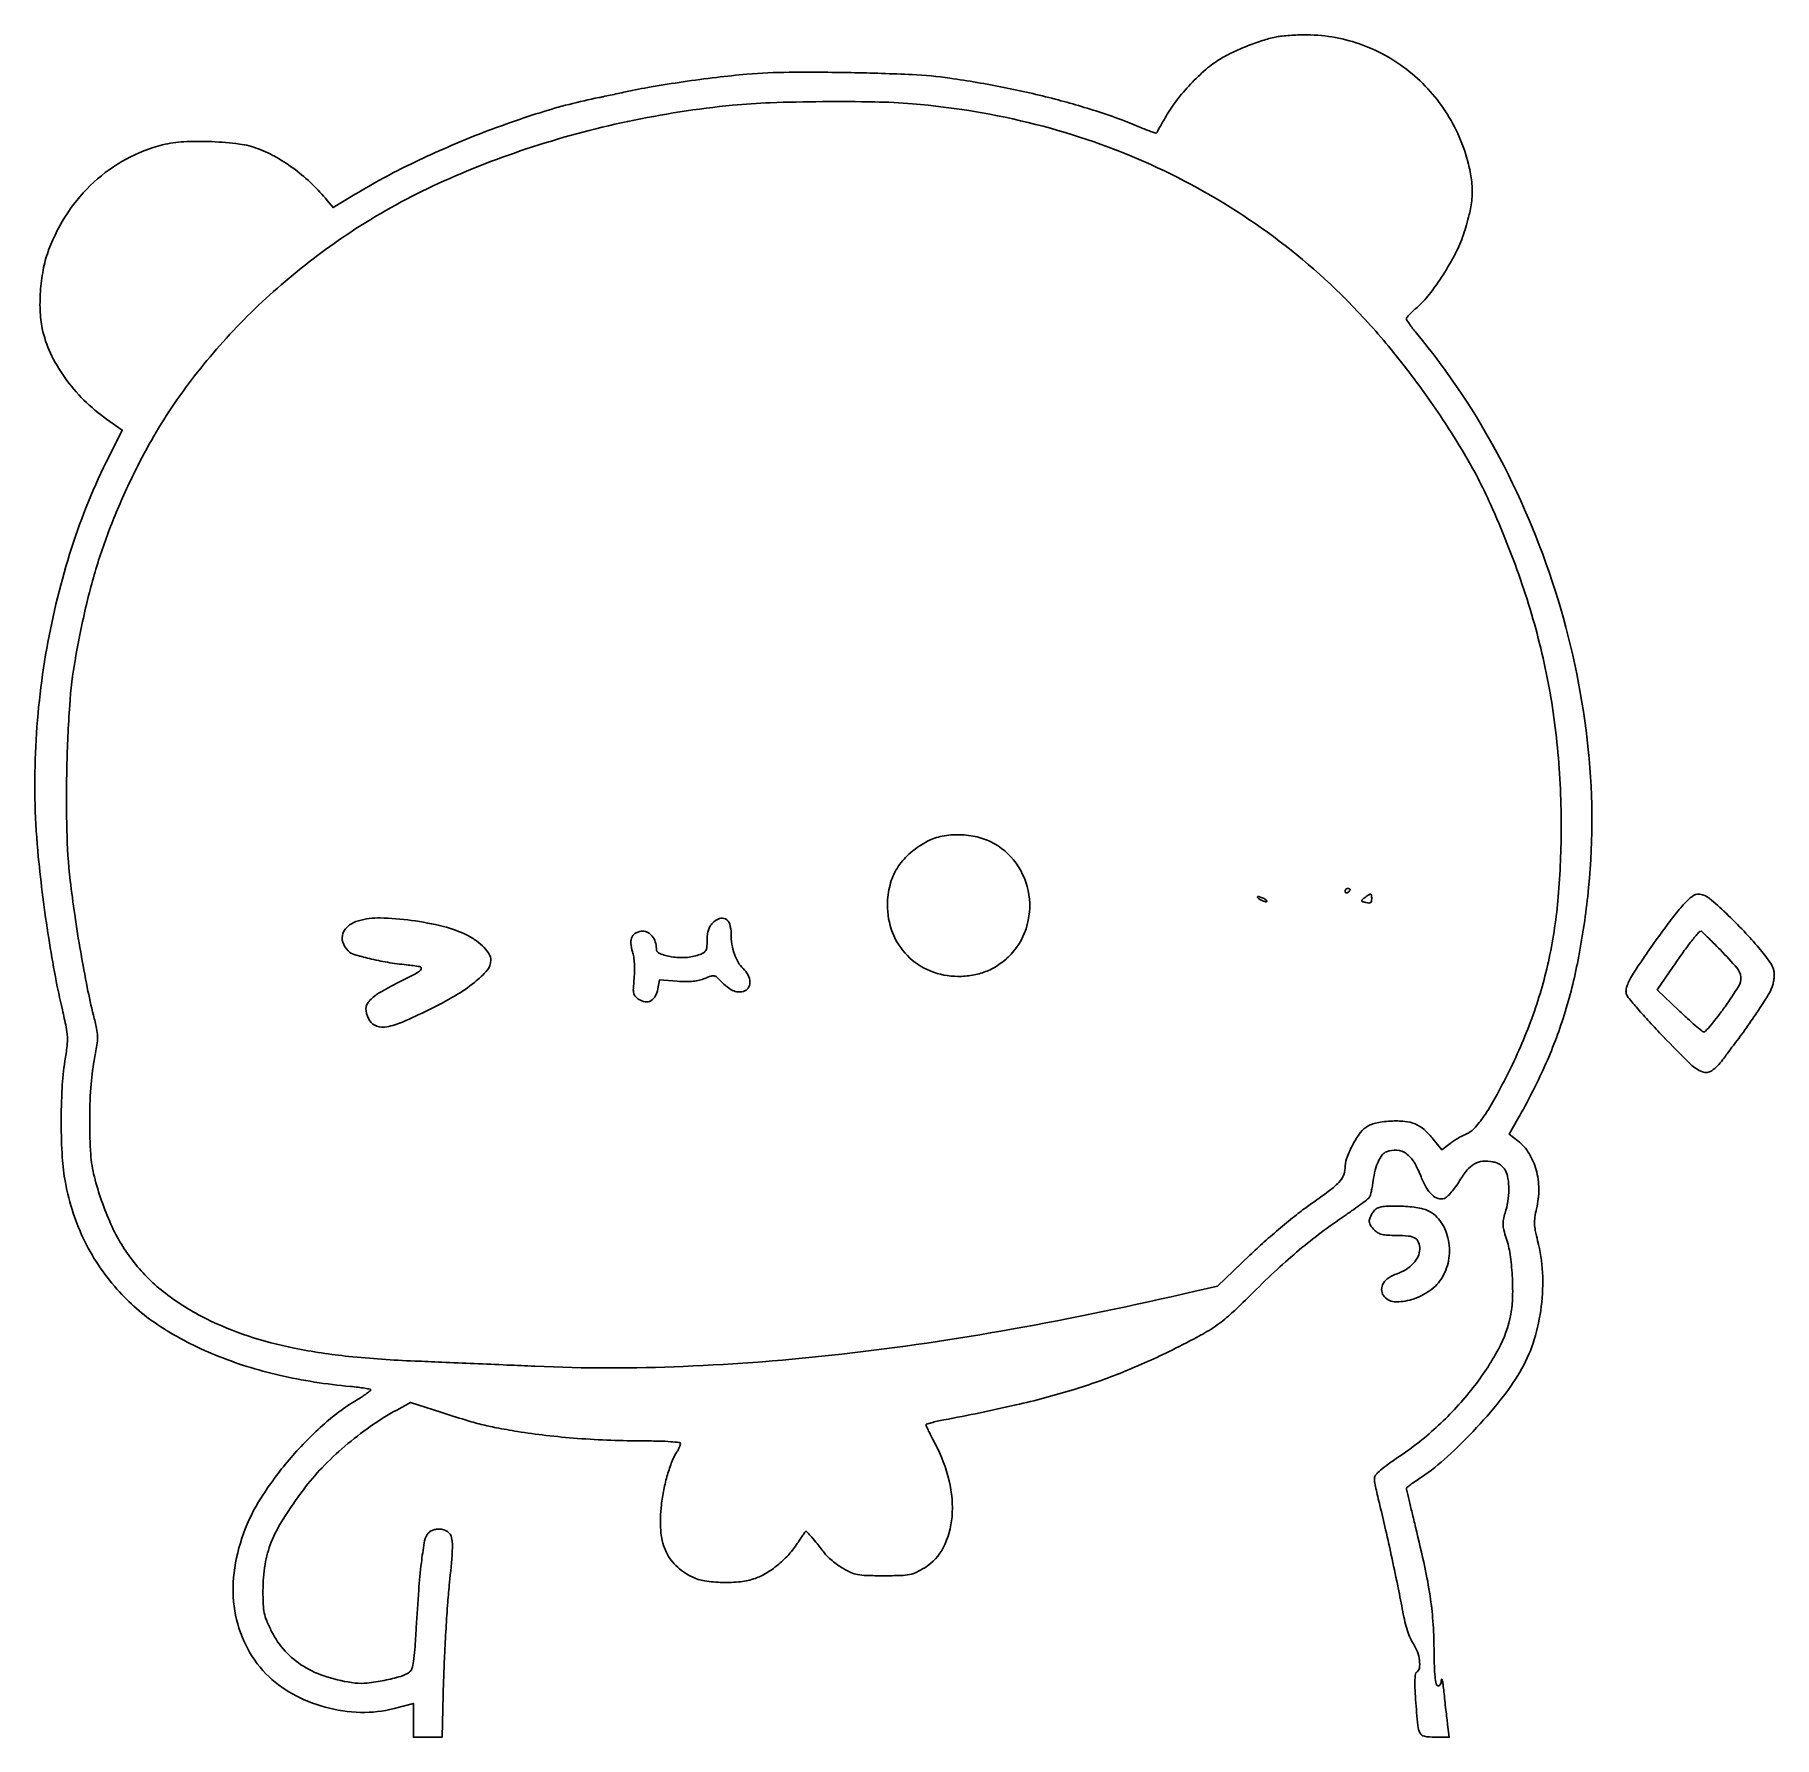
# Model space of a CAD drawing. Extents: x 68 to 720, y 0 to 638.
import ezdxf

# ---------------------------------------------------------------- set-up
doc = ezdxf.new("R2010")
doc.units = 0

msp = doc.modelspace()

# ---------------------------------------------------------------- linework, layer by layer
for points in [[(533, 637.034643, 0.026661), (528.082278, 635.72432, 0.016284), (522.430469, 633.68508, 0.016218), (516.868637, 631.259319, 0.024541), (512.217173, 628.761664, 0.043354), (506.907279, 624.902295, 0.024517), (501.159634, 619.393512, 0.024337), (495.876946, 613.234138, 0.036876), (491.971736, 607.357803, -0.001073), (490.685554, 605.085023, -0.001609), (489.552283, 603.107273, -0.000645), (488.572528, 601.415165, -0.036077), (488.367099, 601.113765, -0.309812), (488.086645, 601.027149, -0.006229), (486.599693, 601.509664, -0.012445), (484.826758, 602.159097, -0.007752), (482.780431, 603.003879, 0.022845), (467.845031, 608.648408, 0.015495), (450.388773, 613.756366, 0.014467), (431.197172, 618.143776, 0.012827), (411, 621.61415, 0.024912), (396.866112, 622.95659, 0.006408), (373.941112, 623.691974, 0.006667), (350.736891, 623.829294, 0.019913), (334.879957, 623.079729, 0.008173), (323.509117, 621.899774, 0.00609), (311.005164, 620.240545, 0.006185), (299.059355, 618.355901, 0.011731), (289.5, 616.494558, -0.000638), (286.600001, 615.86281, -0.000623), (283.675, 615.233342, -0.000613), (281.104915, 614.6869, -0.00234), (279.5, 614.355566, 0.026323), (257.421974, 608.681816, 0.018339), (233.168358, 600.079183, 0.018163), (209.257505, 589.577224, 0.023474), (188.190875, 578.147386), (179.881749, 573.120788), (177.690875, 575.810394, 0.03111), (172.053532, 581.913312, 0.029799), (165.624647, 587.364146, 0.030591), (158.788612, 591.867472, 0.038302), (151.935498, 595.133892, 0.059739), (144.798254, 596.947785, 0.022227), (134.465951, 597.829121, 0.022471), (123.92618, 597.783934, 0.049468), (115.967285, 596.596706, 0.063063), (102.322966, 591.259091, 0.061191), (90.286011, 582.646084, 0.059947), (80.48721, 571.193429, 0.056206), (73.43316, 557.5, 0.041156), (71.455129, 550.650309, 0.028808), (70.323418, 542.692321, 0.028915), (70.116964, 534.707115, 0.043244), (70.94092, 527.780524, 0.058975), (73.99619, 518.642013, 0.044411), (79.349268, 509.489493, 0.042536), (86.528565, 501.017774, 0.042792), (95.024443, 493.901832), (100.905929, 489.776205), (95.937977, 479.876405, 0.038702), (81.919551, 445.552555, 0.033934), (72.61428, 407.940981, 0.0334), (68.371703, 368.780129, 0.034505), (69.456424, 329.831909, 0.007697), (71.148964, 314.813052, 0.007082), (73.344776, 299.429469, 0.007347), (75.845379, 284.917532, 0.011675), (78.456411, 272.587583, -0.007193), (79.892967, 266.091639, -0.037903), (80.356878, 262.472522, -0.042601), (80.241063, 259.009608, -0.010584), (79.450279, 253.387872, 0.027269), (78.35508, 243.132637, 0.013707), (78.036594, 230.11115, 0.013621), (78.42352, 217.302405, 0.032492), (79.585013, 207.860468, 0.031996), (82.549965, 196.312913, 0.036003), (86.878168, 185.701333, 0.03637), (92.63901, 175.913183, 0.033963), (99.878803, 166.822987, 0.065283), (115.341358, 153.800404, 0.045295), (135.643546, 143.255621, 0.041097), (159.695777, 135.647295, 0.033475), (186.38587, 131.414111, -0.007507), (189.303201, 131.105528, -0.012398), (191.755018, 130.747022, -0.006025), (193.76357, 130.377301, -0.371563), (193.971638, 130.112068, -0.222112), (193.788657, 129.763521, -0.006497), (192.417751, 128.748683, -0.011891), (190.724844, 127.589334, -0.007778), (188.721638, 126.330256, 0.047095), (175.894455, 116.785835, 0.03339), (163.395634, 103.901742, 0.033765), (152.942794, 89.743451, 0.055122), (146.346244, 76.372853, 0.056899), (142.809615, 61.569831, 0.069907), (143.075699, 47.376867, 0.0747), (147.142617, 34.568631, 0.079183), (154.739701, 23.804972, 0.073212), (164.626704, 16.257834, 0.060195), (176.942114, 11.259102, 0.059839), (190.172136, 9.316444, 0.070333), (202.75, 10.758797), (210, 12.645675), (210, 6.322838), (210, 0), (215.347741, 0), (220.695481, 0), (221.303919, 21.25, -0.004541), (221.653518, 30.517417, -0.003316), (222.203587, 40.804856, -0.00335), (222.854948, 50.548328, -0.007384), (223.512219, 57.979295, 0.006898), (224.559081, 69.685254, 0.065234), (224.283263, 74.705316, 0.19833), (222.742323, 77.074045, 0.151766), (219.761986, 78, 0.040848), (218.215992, 77.873489, 0.066552), (216.958877, 77.489835, 0.075252), (215.956135, 76.83382, 0.070866), (215.168535, 75.89826, 0.099489), (214.016659, 72.837307, 0.010958), (212.967904, 65.378, 0.010743), (211.974559, 55.092929, 0.004357), (211.044777, 41.044005, -0.003849), (210.514774, 32.910479, -0.019523), (210.007956, 28.3965, -0.033155), (209.403426, 25.656261, -0.165488), (208.512627, 24.385575, -0.08945), (205.234117, 22.789945, -0.019213), (199.063358, 21.305344, -0.020658), (192.661121, 20.295993, -0.059119), (188.163145, 20.309675, -0.044935), (177.572801, 22.577463, -0.063074), (168.781204, 26.574862, -0.069257), (161.878313, 32.283887, -0.071124), (156.869554, 39.613408, -0.015904), (155.027126, 43.677163, -0.046247), (154.112627, 46.61861, -0.042255), (153.711751, 49.820805, -0.011607), (153.625961, 54.906427, -0.038086), (154.436859, 64.715529, -0.055588), (156.744946, 73.065726, -0.046435), (161.182767, 81.726028, -0.018443), (168.768939, 92.738206, -0.03154), (175.753802, 100.977735, -0.024426), (184.31789, 109.048016, -0.023956), (193.841673, 116.423858, -0.026583), (203.711703, 122.583326), (208.923406, 125.462848), (220.211703, 121.794235, 0.00373), (229.410042, 118.88053, 0.013223), (235.370558, 117.212536, 0.014881), (241.04847, 115.962756, 0.005724), (249, 114.553155, 0.013066), (259.566758, 113.086978, 0.009255), (271.48902, 111.97219, 0.008947), (283.972985, 111.261946, 0.009447), (296.25, 111.015828, -0.005315), (302.146121, 110.946363, -0.01347), (306.42551, 110.735005, -0.009194), (309.579758, 110.435477, -0.381472), (310, 109.964817, -0.082068), (309.910597, 109.423797, -0.020367), (309.586205, 108.583116, -0.020277), (309.130539, 107.63871, -0.0191), (308.591338, 106.714817, 0.049199), (306.824856, 103.221393, 0.022132), (305.179103, 98.346602, 0.020784), (303.812747, 92.757672, 0.019972), (302.893782, 87, 0.045585), (302.635192, 77.50447, 0.084855), (304.409396, 70.034369, 0.098657), (308.310569, 64.321875, 0.081205), (314.359672, 60.067932, 0.074272), (319.141359, 58.575317, 0.03273), (325.756553, 57.985936, 0.032679), (332.567627, 58.271561, 0.05805), (338.037374, 59.513186, 0.0512), (342.171314, 61.466922, 0.035281), (346.407355, 64.45501, 0.034322), (350.323897, 68.129256, 0.039456), (353.50581, 72.14704, -0.000536), (354.651705, 73.85102, -0.000754), (355.677671, 75.368193, -0.000437), (356.546349, 76.6462, -0.01042), (356.798233, 77, -0.455144), (357.28187, 77.037321, -0.015778), (358.751287, 75.497509, -0.015643), (360.807246, 73.05248, -0.004555), (363.819196, 69.161809, 0.038762), (365.037329, 67.792814, 0.017352), (366.832114, 66.181908, 0.017056), (368.857142, 64.601658, 0.022192), (370.819196, 63.30447, 0.029235), (373.849788, 61.721561, 0.060354), (376.397742, 60.9269, 0.038966), (379.697976, 60.582873, 0.006494), (386.07842, 60.5, 0.006329), (392.593106, 60.582473, 0.041796), (395.828974, 60.936128, 0.06403), (398.355366, 61.774155, 0.026396), (401.52366, 63.508924, 0.138284), (408.549857, 71.169371, 0.096164), (411.763565, 82.530058, 0.08087), (410.711607, 96.085179, 0.062357), (405.432511, 109.967275, -0.003578), (404.117132, 112.489029, -0.005364), (403.0083, 114.710823, -0.002381), (402.093967, 116.616206, -0.111117), (402, 117.033817, -0.329921), (402.206134, 117.312212, -0.006695), (403.982813, 117.828304, -0.013018), (406.162269, 118.369226, -0.008037), (408.75, 118.89693, 0.009657), (435.709823, 124.485758, 0.018392), (457.101398, 130.187824, 0.0213), (475.767701, 136.788103, 0.020041), (494.196374, 145.074078, 0.007616), (504.892256, 150.613247, 0.031078), (511.10869, 154.469322, 0.032702), (516.647456, 158.97338, 0.009064), (524.723754, 166.745983, -0.008999), (533.610496, 175.300783, -0.012643), (541.863765, 182.584648, -0.01332), (550.118863, 189.140412, -0.011996), (559, 195.487862, 0.004546), (562.306127, 197.777141, 0.006432), (565.204041, 199.879357, 0.00388), (567.599137, 201.693359, 0.086968), (568.183968, 202.332149, 0.076854), (568.488054, 203.02341, 0.010306), (568.867735, 204.57219, 0.011707), (569.239504, 206.440867, 0.009607), (569.551217, 208.452176, -0.027961), (570.330756, 212.495686, -0.045609), (571.486698, 215.789516, -0.056822), (572.918251, 218.165892, -0.138036), (574.544802, 219.378819, -0.109965), (578.46702, 219.961006, -0.139659), (581.892201, 218.713762, -0.102955), (584.87411, 215.440624, -0.042122), (587.5, 209.997573, 0.038123), (589.416459, 205.942645, 0.077058), (591.608911, 203.183966, 0.111516), (593.935498, 201.841516, 0.165368), (596.268027, 201.903446, 0.105554), (597.314554, 202.566354, 0.021556), (598.821207, 204.174843, 0.021818), (600.439597, 206.234546, 0.018962), (601.954167, 208.524042, -0.036221), (604.813347, 212.538093, -0.091022), (607.555182, 214.837747, -0.10897), (610.613347, 215.781361, -0.067013), (614.392787, 215.586091, -0.047909), (615.897057, 215.151591, -0.057103), (617.198564, 214.455678, -0.059416), (618.267654, 213.510813, -0.059297), (619.085394, 212.34044, -0.086938), (620.059333, 209.381253, -0.037674), (620.346935, 205.232118, -0.035913), (619.991359, 200.677, -0.040484), (618.988069, 196.404019, 0.02719), (618.350177, 193.978581, 0.061984), (618.20103, 192.09455, 0.052639), (618.509989, 190.050176, 0.015237), (619.410477, 186.983892, -0.04314), (620.831047, 180.913747, -0.020925), (621.641787, 172.978688, -0.020932), (621.787504, 164.936398, -0.039753), (621.120864, 158.5, -0.079107), (616.464572, 145.360035, -0.041757), (606.930481, 130.868244, -0.03906), (594.062622, 116.872887, -0.039793), (579.25, 105.144209, 0.008956), (575.107059, 102.260381, 0.023408), (572.270791, 100.000326, 0.028697), (570.453683, 98.213493, 0.186214), (570, 97.037554, 0.044747), (570.105135, 95.865125, 0.005072), (570.606164, 93.245964, 0.006107), (571.273364, 90.136522, 0.00493), (572.063537, 86.813347, -0.004861), (574.218114, 77.757554, -0.002807), (576.643424, 66.821698, -0.002809), (578.932464, 55.92261, -0.005128), (580.658992, 47, 0.015059), (581.461551, 43.252966, 0.01885), (582.43991, 39.835281, 0.020786), (583.514017, 36.964856, 0.0483), (584.606737, 34.946249, -0.060164), (586.112908, 31.999405, -0.057766), (586.900369, 28.737962, -0.066026), (586.871297, 25.930192, -0.222309), (585.890576, 24.432372, 0.22303), (585.402521, 23.684745, 0.024664), (585.213716, 21.596086, 0.020912), (585.216725, 18.543719, 0.007149), (585.469405, 14.123355, 0.004547), (586.255572, 4.37729, 0.095381), (587.057818, 1.58499, 0.235438), (588.7286, 0.34521, 0.044011), (592.642851, 0), (598.068886, 0), (597.446203, 4.75, -0.002981), (597.15345, 7.091429, -0.001185), (596.778489, 10.307812, -0.001173), (596.390225, 13.780625, -0.001474), (596.047541, 17, 0.005072), (595.738999, 19.71297, 0.017392), (595.45962, 21.464583, 0.19199), (595.2833, 21.738272, 0.593339), (595.13578, 21.666667, -0.033603), (595.000357, 20.494949, -0.084879), (594.705785, 19.691954, -0.148229), (594.277138, 19.288177, -0.198594), (593.75, 19.251678, -0.273137), (593.129981, 19.966393, -0.020237), (592.752067, 22.632031, -0.017574), (592.486886, 26.692132, -0.004845), (592.356434, 33.089954, 0.015151), (591.930001, 43.485793, 0.019783), (590.877228, 52.943598, 0.015953), (588.888413, 63.730876, 0.006016), (585.445799, 78.6861, -0.000639), (584.124848, 84.154809, -0.001022), (583.012203, 88.829089, -0.000178), (582.038248, 92.964743, -0.057797), (582, 93.29452, -0.23491), (582.126467, 93.548848, -0.002828), (583.648104, 94.687063, -0.007726), (585.459919, 95.983614, -0.004887), (587.610566, 97.442046, 0.039461), (597.323773, 105.058794, 0.020118), (608.310225, 116.01726, 0.020119), (618.391567, 127.8365, 0.039039), (625.271472, 138.157739, 0.053533), (629.902124, 149.02114, 0.043338), (632.537193, 161.423526, 0.043126), (633.002831, 174.164819, 0.051479), (631.177495, 186.038411, -0.01342), (630.301691, 189.803193, -0.041722), (629.994342, 192.388403, -0.046589), (630.136644, 194.831742, -0.020072), (630.758092, 198.038411, 0.059027), (631.603318, 205.443652, 0.066163), (630.62814, 212.548403, 0.071029), (627.942775, 218.720834, 0.087565), (623.777719, 223.404433), (620.5, 225.997207), (623.799642, 231.748603, 0.024594), (633.769807, 251.294524, 0.029618), (641.096734, 270.567719, 0.028412), (646.312744, 291.231338, 0.019839), (649.923928, 315, 0.053683), (650.135565, 370.100218, 0.047939), (638.807351, 426.20665, 0.047663), (616.903891, 479.449215, 0.051618), (585.78118, 526.064357, -0.008404), (584.332605, 527.874034, -0.011925), (583.110722, 529.5346, -0.008077), (582.154312, 530.949626, -0.145568), (582, 531.468429, -0.177929), (582.177575, 531.951636, -0.012126), (583.167052, 533.060431, -0.016149), (584.450928, 534.344967, -0.011354), (585.972942, 535.708835, 0.052245), (590.563926, 540.554124, 0.021701), (595.740631, 547.950394, 0.021805), (600.384794, 555.993092, 0.039235), (603.360745, 563, 0.018653), (605.564356, 570.496524, 0.040367), (606.567736, 576.416105, 0.045714), (606.544828, 581.93828, 0.031571), (605.556719, 588.114824, 0.084268), (597.371485, 608.033574, 0.084442), (583.076468, 624.119522, 0.085155), (564.38243, 634.475692, 0.08771), (543.5, 637.867637, 0.008574), (540.563312, 637.77629, 0.007731), (537.528125, 637.582671, 0.00777), (534.813165, 637.324774, 0.024216)], [(397, 612.010148, -0.041273), (443.087549, 604.306172, -0.04411), (486.224516, 589.226883, -0.04492), (525.347386, 567.125271, -0.046136), (559.516508, 538.565187, -0.023042), (575.247732, 521.207918, -0.018992), (590.415237, 501.348533, -0.019357), (603.639809, 480.966271, -0.028622), (613.471249, 462.063972, -0.023254), (625.415422, 431.798671, -0.028208), (633.638778, 402.426759, -0.028679), (638.406831, 372.73769, -0.025558), (639.993452, 341.527328, -0.020816), (638.874937, 314.871869, -0.031397), (635.486709, 291.883596, -0.033583), (629.478377, 270.690004, -0.029415), (620.464294, 249.5, -0.010162), (615.295616, 239.60431, -0.025288), (611.012702, 232.653522, -0.033723), (607.342276, 228.022692, -0.118003), (604.21621, 225.892103, 0.028404), (602.95719, 225.329688, 0.013136), (601.386089, 224.4649, 0.012964), (599.778068, 223.467085, 0.017578), (598.383553, 222.478979), (595.258237, 220.095184), (592.083799, 224.045347, 0.041752), (588.653574, 227.651501, 0.08153), (585.310005, 229.767555, 0.078429), (581.377525, 230.750772, 0.036243), (576.092564, 230.835388, 0.017194), (572.968488, 230.550847, 0.030414), (570.425932, 230.072339, 0.037008), (568.372331, 229.38994, 0.057878), (566.749201, 228.481128, 0.08755), (564.24365, 225.897683, 0.03172), (561.642673, 221.479004, 0.031771), (559.618306, 216.757932, 0.085598), (559, 213.172709, -0.105821), (558.40756, 210.404788, -0.087406), (556.710294, 207.902925, -0.040665), (553.17138, 204.804944, -0.00608), (545.5, 199.263007, 0.014824), (540.811099, 195.749281, 0.006723), (534.875991, 190.888718, 0.00665), (528.748547, 185.590645, 0.009058), (523.375715, 180.641737), (511.25143, 169.061174), (502.375715, 166.988724, -0.012771), (434.025294, 152.859453, -0.016355), (370.45034, 143.537023, -0.017698), (311.105531, 138.928588, -0.021696), (255.5, 138.999587, 0.000232), (245.098828, 139.459604, 0.00014), (232.79375, 139.994652, 0.000141), (220.583621, 140.51869, 0.000248), (210.5, 140.943603, -0.014573), (185.793983, 142.694778, -0.024937), (165.36104, 145.77812, -0.029278), (147.951533, 150.375375, -0.036619), (132.5, 156.725282, -0.047081), (117.084373, 166.330371, -0.062888), (105.338909, 177.878287, -0.061643), (96.669565, 192.173871, -0.043003), (90.442843, 210, -0.046204), (89.104947, 218.410167, -0.016173), (88.69968, 230.658631, -0.016504), (89.109632, 243.357446, -0.03079), (90.410915, 253.561888, 0.008013), (91.412093, 259.312513, 0.043333), (91.632764, 262.471871, 0.047293), (91.293731, 265.50282, 0.010661), (90.123955, 270.561888, -0.013055), (87.787652, 280.891035, -0.006376), (85.321898, 294.171149, -0.00628), (83.082534, 308.201813, -0.008373), (81.422804, 321, -0.022217), (80.14128, 339.874736, -0.011576), (80.136215, 363.467857, -0.011528), (81.204206, 386.673162, -0.026097), (83.329483, 404.118314, -0.014335), (87.484073, 424.396944, -0.020532), (92.41078, 442.07426, -0.021182), (98.638248, 458.861903, -0.016833), (106.720487, 476.42729, -0.036255), (121.385706, 501.038518, -0.03243), (139.962305, 524.26136, -0.031605), (161.910165, 545.461604, -0.030361), (186.639448, 564.034909, -0.036614), (217.171233, 581.124543, -0.029124), (252.271029, 595.097364, -0.02803), (290.271968, 605.393026, -0.027347), (329.5, 611.476536, -0.016398), (343.654066, 612.417501, -0.006421), (363.22611, 612.823632, -0.006423), (382.807836, 612.726873, -0.016337)], [(402, 335.413618, 0.05192), (395.648588, 330.866231, 0.073526), (391.182302, 325.551835, 0.075844), (388.536101, 319.305443, 0.059445), (387.576801, 312, 0.095192), (389.456369, 301.552159, 0.102312), (395.059258, 292.84393, 0.102628), (403.640072, 287.090897, 0.096356), (414, 285.055893, 0.041834), (419.416474, 285.499831, 0.05055), (424.336233, 286.842426, 0.05173), (428.793966, 289.111249, 0.047326), (432.837629, 292.306578, 0.123566), (439.509616, 302.911091, 0.116962), (440.566392, 315.639355, 0.117531), (435.798326, 327.439142, 0.125633), (426.311925, 335.475456, 0.062387), (420.40042, 337.488816, 0.051594), (413.775719, 338.1572, 0.052849), (407.340652, 337.458559, 0.076114)], [(527, 314, 0.026766), (527.647707, 313.628962, 0.024204), (528.353125, 313.315379, 0.024967), (529.012663, 313.096832, 0.067616), (529.5, 313.030626, 0.190341), (529.732273, 313.122372, 0.335455), (529.765625, 313.315379, 0.102785), (529.514186, 313.625641, 0.027796), (529, 314, 0.026766), (528.352293, 314.371038, 0.024204), (527.646875, 314.684621, 0.024967), (526.987337, 314.903168, 0.067616), (526.5, 314.969374, 0.190341), (526.267727, 314.877628, 0.335455), (526.234375, 314.684621, 0.102785), (526.485814, 314.374359, 0.027796)], [(559, 316.940983, 0.108972), (559.078288, 316.586039, 0.182303), (559.29375, 316.3746, 0.161196), (559.6179, 316.343488, 0.082592), (560, 316.5, 0.029505), (560.382774, 316.768994, 0.035638), (560.70625, 317.066025, 0.038439), (560.934461, 317.34829, 0.151918), (561, 317.559017, 0.210953), (560.92554, 317.727648, 0.081139), (560.70625, 317.870461, 0.061769), (560.382849, 317.967655, 0.042167), (560, 318, 0.105053), (559.618444, 317.918938, 0.099167), (559.29375, 317.688914, 0.09642), (559.076123, 317.345238, 0.093332)], [(566.543269, 314.655298, 0.011384), (565.406591, 313.783744, 0.269911), (565.267371, 313.421188, 0.283558), (565.516175, 313.133608, 0.012294), (566.85214, 312.748917, 0.041048), (567.910674, 312.563147, 0.164214), (568.54199, 312.713528, 0.1945), (568.890118, 313.193786, 0.060831), (569, 314.09362, 0.018627), (568.946106, 315.539764, 0.329041), (568.658496, 315.874198, 0.208214), (568.132737, 315.775374, 0.008754)], [(684.759648, 310.75, 0.011875), (680.724452, 305.690383, 0.006339), (675.966139, 299.256687, 0.006259), (671.201015, 292.462201, 0.008671), (667.112319, 286.245337, 0.016739), (665.620211, 283.704179, 0.038143), (664.711137, 281.675126, 0.051858), (664.302367, 280.014399, 0.096201), (664.377136, 278.633507, 0.110866), (665.109384, 277.180243, 0.005245), (668.647887, 272.962545, 0.008408), (673.017123, 268.034427, 0.00593), (678.085088, 262.63817, 0.00741), (688.438695, 252.187156, 0.099532), (692.936609, 249.260475, 0.260519), (696.416242, 249.719881, 0.072772), (700.439385, 253.75, -0.000267), (701.847457, 255.642069, -0.000333), (703.157815, 257.398438, -0.000269), (704.259745, 258.871735, -0.002549), (704.735192, 259.5, 0.008778), (709.380701, 265.80027, 0.008491), (713.855205, 272.329135, 0.007116), (717.580585, 278.146271, 0.053001), (719.005012, 281.099033, 0.033685), (719.449873, 282.668364, 0.026839), (719.721985, 284.407365, 0.027567), (719.798395, 286.051739, 0.059374), (719.637676, 287.307478, 0.096501), (718.162173, 290.455425, 0.016216), (714.043779, 295.727585, 0.016279), (708.486552, 301.960777, 0.010837), (701.738495, 308.75, 0.017771), (695.479214, 314.365385, 0.145625), (691.994175, 315.865491, 0.208709), (688.901281, 314.928176, 0.042037)], [(189.418665, 305.924925, 0.09192), (185.667195, 304.038547, 0.147612), (183.577968, 301.163768, 0.163577), (183.541165, 297.836544, 0.118595), (185.490207, 294.65265, 0.123195), (187.774227, 293.282787, 0.014903), (193.473669, 291.734329, 0.017544), (200.287408, 290.35032, 0.015955), (207.400324, 289.39577, -0.015403), (212.420063, 288.727769, -0.518433), (212.868358, 287.802391, -0.146676), (211.51531, 286.479637, -0.003415), (203.5, 282.347735, 0.020002), (196.33336, 278.347097, 0.101069), (193.000348, 275.238386, 0.191724), (192.23903, 272.126029, 0.110722), (193.61501, 268.464817, 0.171497), (196.283142, 266.431995, 0.123873), (200.046389, 266.187465, 0.057223), (205.856346, 267.958791, 0.011345), (215.742621, 272.528033, 0.018307), (225.599778, 277.814064, 0.036458), (232.896124, 282.82431, 0.046631), (237.608225, 287.373486, 0.179335), (239, 291.129071, 0.134404), (238.386888, 293.368728, 0.056303), (236.486281, 295.885011, 0.048342), (233.639322, 298.355916, 0.037652), (230.128837, 300.474174, 0.056373), (221.235798, 303.771136, 0.027331), (209.305508, 306.037736, 0.026903), (197.531189, 306.973478, 0.077178)], [(322, 305, 0.064033), (321.098367, 303.832258, 0.056767), (320.47716, 302.426889, 0.048062), (320.116994, 300.709633, 0.027679), (320, 298.597825, -0.018647), (319.902997, 295.997641, -0.111823), (319.50881, 294.711036, -0.142683), (318.643129, 293.876094, -0.037128), (316.850777, 293.097825, -0.07053), (312.083524, 292.158222, -0.051873), (306.698463, 292.427056, -0.056157), (302.309804, 293.621509, -0.307384), (301, 295.550772, 0.080166), (300.607696, 297.981859, 0.08811), (299.473481, 300.079174, 0.097778), (297.804219, 301.497623, 0.128045), (295.874669, 302, 0.112928), (293.452453, 301.44586, 0.167099), (291.918522, 299.925529, 0.133167), (291.43887, 297.483381, 0.062063), (292.068426, 294.292668, -0.042968), (292.51955, 292.390748, -0.02173), (292.774309, 289.939385, -0.02013), (292.828973, 287.185435, -0.018178), (292.667301, 284.340129, 0.008896), (292.376875, 280.491538, 0.070512), (292.525045, 278.716069, 0.131979), (293.143015, 277.547643, 0.060529), (294.470427, 276.42742, 0.110207), (296.796198, 275.550634, 0.163909), (298.917039, 275.94521, 0.142833), (300.569014, 277.621218, 0.0774), (301.542067, 280.372544), (302.1702, 283.720782), (308.837954, 283.243707, 0.016077), (312.075407, 283.116488, 0.027142), (314.78796, 283.244472, 0.031938), (317.111922, 283.632093, 0.041688), (319.1621, 284.29437, -0.016574), (321.475229, 285.172001, -0.123289), (322.638313, 285.270105, -0.141253), (323.636193, 284.798078, -0.024097), (325.159246, 283.319232, 0.03011), (327.490304, 281.10963, 0.066791), (329.553882, 279.801244, 0.085736), (331.535141, 279.272838, 0.084069), (333.593141, 279.434021, 0.180318), (335.379765, 280.663429, 0.156852), (336.054653, 282.844238, 0.118322), (335.380449, 285.522616, 0.083811), (333.498479, 288.001429, -0.072953), (331.643926, 290.337678, -0.048464), (330.220077, 293.454979, -0.044284), (329.313933, 297.108757, -0.038273), (329.005577, 301.05, 0.073311), (328.47465, 304.61279, 0.193124), (326.889178, 306.590164, 0.22954), (324.602829, 306.732426, 0.099395)], [(699.641315, 294.973955, -0.01475), (705.872705, 288.201949, -0.159519), (707.294842, 284.819209, -0.161475), (706.431428, 281.269208, -0.015213), (701.380235, 273.711906, -0.008374), (698.660171, 270.030698, -0.013065), (696.183774, 266.963583, -0.007194), (694.03645, 264.514073, -0.261521), (693.351762, 264.283317, -0.127783), (692.62668, 264.625295, -0.004189), (690.160949, 266.715967, -0.007765), (687.289454, 269.271147, -0.005295), (684.101838, 272.260399), (676.000151, 280.020798), (681.952379, 288.770642, -0.006064), (685.742227, 294.199024, -0.012061), (688.897766, 298.386895, -0.007696), (691.496162, 301.565843, -0.221037), (692.43027, 302, -0.194671), (692.667317, 301.904072, -0.000834), (694.693863, 299.936099, -0.003859), (696.986574, 297.667455, -0.002403)], [(569.556704, 196.777494, 0.044201), (568.398645, 194.767355, 0.125563), (568.104241, 193.189852, 0.130881), (568.605746, 191.704405, 0.049921), (570, 190, 0.07096), (571.313366, 189.014534, 0.066492), (572.87877, 188.40873, 0.04512), (575.030348, 188.091738, 0.014026), (578.3, 188, -0.024219), (582.789176, 187.782424, -0.109721), (585.265442, 186.97437, -0.174658), (586.553605, 185.416701, -0.086502), (587, 182.855764, -0.112169), (586.384604, 180.147117, -0.074973), (584.591557, 177.506295, -0.066912), (581.859934, 175.247045, -0.058218), (578.5, 173.660724, 0.063408), (575.380991, 172.148509, 0.108874), (573.366614, 170.095138, 0.14207), (572.711104, 167.786588, 0.145458), (573.401772, 165.509354, 0.236469), (577.433207, 163.184891, 0.090587), (584.040039, 163.995375, 0.078242), (590.870984, 167.370485, 0.106811), (595.50133, 172.412057, 0.098901), (597.942963, 179.472834, 0.09333), (597.559373, 187.084638, 0.100231), (594.521598, 193.600254, 0.13556), (589.433352, 197.592294, 0.05046), (587.630073, 198.140139, 0.016257), (584.868987, 198.590249, 0.015908), (581.720657, 198.897462, 0.016366), (578.588823, 199, 0.00851), (574.306522, 198.927106, 0.051855), (572.115759, 198.623612, 0.099184), (570.714877, 197.965824, 0.080943)]]:
    msp.add_lwpolyline(points, format="xyb", close=True)

doc.saveas('drawing.dxf')
